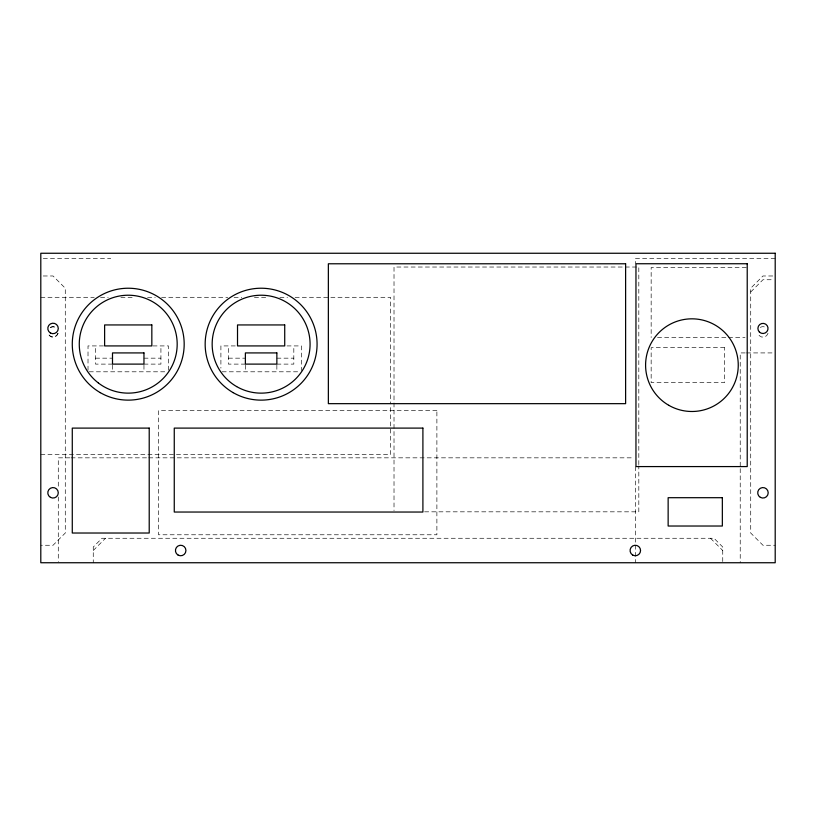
<?xml version="1.0" encoding="UTF-8"?>
<svg xmlns="http://www.w3.org/2000/svg" width="816" height="816" viewBox="0 0 816 816"><rect width="100%" height="100%" fill="white"/><g stroke="black" fill="none" stroke-linecap="round" stroke-linejoin="round"><path stroke-width="0.61" stroke-dasharray="4.08 3.06" d="M93.259 550.504L105.499 538.264M750.72 291.985L762.96 279.745L772.752 279.745M43.299 258.499L110.741 258.499M775.2 258.499L635.317 258.499L635.317 263.588M746.283 267.536L651.158 267.536L651.158 337.477M43.248 275.981L53.04 275.981L65.28 288.221L65.28 533.021L53.04 545.261L40.8 545.261M772.752 275.981L762.96 275.981L750.72 288.221L750.72 533.021L762.96 545.261L775.2 545.261M40.8 297.299L94.207 297.299M100.572 297.299L108.202 297.299M120.921 297.299L134.905 297.299M147.625 297.299L155.254 297.299M161.609 297.299L227.735 297.299M234.1 297.299L241.73 297.299M254.439 297.299L267.158 297.299M279.878 297.299L287.507 297.299M295.137 297.299L390.517 297.299L390.517 403.9M657.502 337.477L727.26 337.477M728.525 337.477L745.008 337.477M103.489 345.923L88.016 345.923L88.016 371.8M152.969 345.923L168.443 345.923L168.443 370.576M235.243 345.923L220.901 345.923L220.901 368.108M286.997 345.923L301.339 345.923L301.339 370.576M745.222 352.92L740.224 352.92L740.224 467.374M746.477 352.92L772.701 352.92M95.533 358.163L112.496 358.163M143.963 358.163L160.925 358.163M228.419 358.163L245.381 358.163M276.859 358.163L293.821 358.163M112.496 364.109L95.533 364.109L95.533 345.923M143.963 364.109L160.925 364.109L160.925 345.923M245.381 364.109L228.419 364.109L228.419 345.923M276.859 364.109L293.821 364.109L293.821 345.923M89.24 371.8L165.995 371.8M222.125 371.8L300.115 371.8M40.8 454.665L390.517 454.665L390.517 405.175M69.748 457.837L58.283 457.837L58.283 488.172M71.023 457.837L147.451 457.837M148.726 457.837L634.042 457.837M424.616 511.826L638.816 511.826L638.816 465.926M710.501 538.264L722.741 550.504M740.224 468.639L740.224 562.744M722.741 561.541L722.741 547.016L714 538.264L102 538.264L93.259 547.016L93.259 562.744M638.816 464.651L638.816 267.026L394.016 267.026L394.016 510.551M635.317 466.681L635.317 562.744M276.859 365.211L276.859 371.8M245.381 365.211L245.381 371.8M143.963 365.211L143.963 371.8M112.496 365.211L112.496 371.8M58.283 497.015L58.283 561.49M57.936 333.244A5.069 5.069 0 0 1 48.144 333.244M50.51 327.553A5.069 5.069 0 0 1 55.57 327.553M768.029 333.295A5.243 5.243 0 0 1 757.891 333.295M760.339 327.389A5.243 5.243 0 0 1 765.581 327.389M58.109 333.295A5.243 5.243 0 0 1 47.971 333.295M50.419 327.389A5.243 5.243 0 0 1 55.661 327.389M724.598 347.677L651.158 347.677L651.158 382.643L724.598 382.643L724.598 347.677M436.886 410.621L158.518 410.621L158.518 534.776L436.886 534.776L436.886 410.621"/><path stroke-width="1.22" d="M775.2 253.256L40.8 253.256L40.8 562.744L775.2 562.744L775.2 253.256M625.617 263.782L328.358 263.782L328.358 403.665L625.617 403.665L625.617 263.782M747.221 263.741L635.96 263.741L635.96 466.579L747.221 466.579L747.221 263.741M151.837 324.941L104.621 324.941L104.621 345.923L151.837 345.923L151.837 324.941M284.723 324.941L237.517 324.941L237.517 345.923L284.723 345.923L284.723 324.941M143.963 352.92L112.496 352.92L112.496 364.109L143.963 364.109L143.963 352.92M276.859 352.92L245.381 352.92L245.381 364.109L276.859 364.109L276.859 352.92M149.216 428.104L72.277 428.104L72.277 533.021L149.216 533.021L149.216 428.104M422.902 428.104L174.257 428.104L174.257 512.04L422.902 512.04L422.902 428.104M722.344 497.699L668.141 497.699L668.141 526.024L722.344 526.024L722.344 497.699M50.419 332.979A5.243 5.243 0 0 0 58.283 328.44A5.243 5.243 0 0 0 50.419 323.901A5.243 5.243 0 0 0 50.419 332.979M50.419 497.352A5.243 5.243 0 0 0 58.283 492.803A5.243 5.243 0 0 0 50.419 488.264A5.243 5.243 0 0 0 50.419 497.352M760.339 497.352A5.243 5.243 0 0 0 768.203 492.803A5.243 5.243 0 0 0 760.339 488.264A5.243 5.243 0 0 0 760.339 497.352M233.141 392.639A55.957 55.957 0 0 0 317.077 344.179A55.957 55.957 0 0 0 233.141 295.718A55.957 55.957 0 0 0 233.141 392.639M100.256 392.639A55.957 55.957 0 0 0 184.181 344.179A55.957 55.957 0 0 0 100.256 295.718A55.957 55.957 0 0 0 100.256 392.639M668.753 405.287A46.339 46.339 0 0 0 738.256 365.16A46.339 46.339 0 0 0 668.753 325.033A46.339 46.339 0 0 0 668.753 405.287M178.061 555.053A5.243 5.243 0 0 0 185.936 550.504A5.243 5.243 0 0 0 178.061 545.965A5.243 5.243 0 0 0 178.061 555.053M632.696 555.053A5.243 5.243 0 0 0 640.56 550.504A5.243 5.243 0 0 0 632.696 545.965A5.243 5.243 0 0 0 632.696 555.053M759.38 332.02A5.069 5.069 0 0 0 767.856 329.756A5.069 5.069 0 0 0 761.644 323.544A5.069 5.069 0 0 0 759.38 332.02M236.64 386.58A48.96 48.96 0 0 0 310.08 344.179A48.96 48.96 0 0 0 236.64 301.777A48.96 48.96 0 0 0 236.64 386.58M98.42 383.02A48.96 48.96 0 0 0 176.766 350.564A48.96 48.96 0 0 0 109.497 298.942A48.96 48.96 0 0 0 98.42 383.02"/></g></svg>
